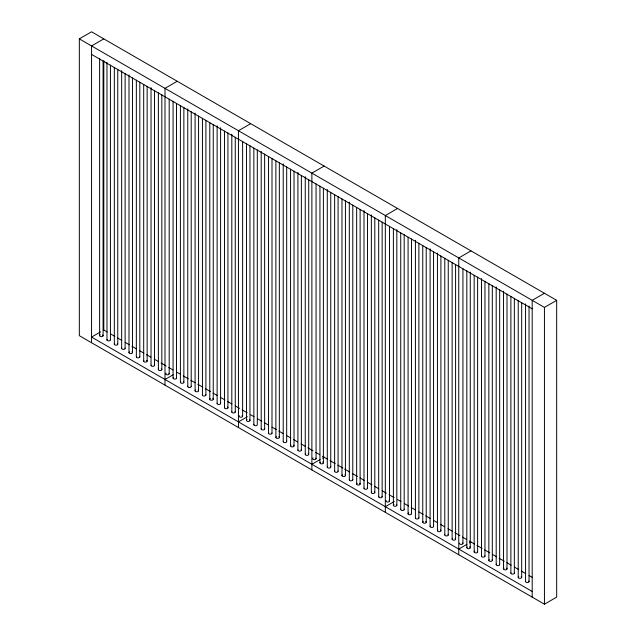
<?xml version="1.0" encoding="UTF-8"?>
<svg xmlns="http://www.w3.org/2000/svg" width="636" height="636" viewBox="0 0 636 636"><rect width="100%" height="100%" fill="white"/><g stroke="black" fill="none" stroke-linecap="round" stroke-linejoin="round"><path stroke-width="0.95" d="M79.325 38.868L91.56 31.8L556.675 300.335L556.675 597.132L544.44 604.2L79.325 335.665L79.325 38.868L544.44 307.395L556.675 300.335M103.803 38.868L91.56 45.935L91.56 342.732M177.245 81.265L165.002 88.332L165.002 385.138M250.679 123.662L238.444 130.73L238.444 427.535M324.122 166.068L311.879 173.135L311.879 469.932M100.536 331.897L91.56 337.08L532.197 591.48M397.556 208.465L385.321 215.532L385.321 512.338M165.002 379.485L173.159 374.771M470.998 250.862L458.755 257.93L458.755 554.735M238.444 421.883L247.42 416.699M544.44 293.268L532.197 300.335L532.197 597.132M311.879 464.28L320.043 459.574M322.492 458.159L324.122 457.212M385.321 506.677L394.296 501.502M458.755 549.083L466.919 544.368M469.368 542.953L470.998 542.015M91.56 54.41L532.197 308.81M103.803 330.012L107.222 331.984M110.632 333.956L114.901 336.428M117.469 337.907L121.738 340.371M125.149 342.343L129.418 344.807M131.986 346.286L136.255 348.751M139.666 350.722L143.935 353.187M146.503 354.665L150.772 357.13M154.182 359.101L158.451 361.566M161.019 363.045L166.139 366.002M168.699 367.489L172.968 369.953M177.245 372.418L180.656 374.389M183.216 375.868L188.343 378.825M190.903 380.304L195.173 382.769M197.732 384.247L202.86 387.205M205.42 388.683L210.548 391.641M213.108 393.12L217.377 395.584M220.795 397.556L225.065 400.02M227.624 401.507L231.894 403.971M235.312 405.943L239.581 408.407M242.141 409.886L247.269 412.844M250.679 414.815L254.098 416.787M257.508 418.758L261.786 421.223M264.345 422.702L268.615 425.166M272.033 427.138L276.302 429.602M278.862 431.081L283.131 433.553M286.55 435.525L290.819 437.989M293.379 439.468L297.648 441.933M301.067 443.904L305.336 446.369M307.896 447.847L313.015 450.805M315.583 452.283L319.852 454.748M322.412 456.227L327.532 459.184M330.1 460.663L335.22 463.62M337.78 465.099L342.907 468.064M344.617 469.05L349.736 472.007M352.296 473.486L357.424 476.443M359.984 477.922L364.253 480.387M367.672 482.358L371.941 484.823M374.501 486.302L378.77 488.766M382.188 490.738L386.457 493.202M389.017 494.681L394.145 497.638M397.556 499.618L400.974 501.589M404.393 503.561L408.662 506.025M411.222 507.504L415.491 509.969M418.909 511.94L423.178 514.405M425.738 515.883L430.008 518.348M433.426 520.32L437.695 522.784M440.255 524.263L444.524 526.727M447.943 528.699L452.212 531.163M454.772 532.65L459.9 535.607M462.459 537.086L466.729 539.551M469.288 541.029L474.416 543.987M476.976 545.465L482.096 548.423M484.664 549.902L489.784 552.859M492.344 554.338L496.613 556.802M499.18 558.281L504.3 561.238M506.86 562.717L511.137 565.189M514.548 567.161L518.817 569.625M521.377 571.104L525.654 573.569M529.065 575.54L532.483 577.512M544.44 307.395L544.44 604.2M529.033 305.86L529.033 581.59M525.567 303.881L525.567 581.59M521.687 302.609L521.687 577.345M518.229 300.629L518.229 577.345M514.341 298.371L514.341 573.108M510.883 296.392L510.883 573.108M507.003 294.134L507.003 568.87M503.537 291.161L503.537 568.87M499.658 289.897L499.658 564.625M496.191 286.916L496.191 564.625M492.312 285.651L492.312 560.388M488.853 283.672L488.853 560.388M484.958 281.303L484.958 556.039M481.516 278.544L481.516 556.254M477.62 277.097L477.62 551.825M474.17 275.269L474.17 551.984M470.274 272.033L470.274 547.763M466.824 270.856L466.824 547.572M462.936 268.694L462.936 543.43M455.591 264.457L455.591 539.185M452.132 262.469L452.132 539.185M448.253 260.211L448.253 534.948M444.787 258.232L444.787 534.948M440.907 255.974L440.907 530.702M437.441 253.001L437.441 530.71M433.561 251.737L433.561 526.465M430.103 248.755L430.103 526.465M426.215 247.491L426.215 522.228M422.757 245.512L422.757 522.228M418.878 243.254L418.878 517.99M415.411 240.281L415.411 517.99M411.516 238.905L411.516 513.642M408.081 237.141L408.081 513.856M404.178 234.692L404.178 509.428M400.728 232.871L400.728 509.587M396.832 229.636L396.832 505.366M393.39 228.451L393.39 505.175M389.494 226.297L389.494 501.025M382.156 222.051L382.156 496.788M378.69 220.072L378.69 496.788M374.811 217.814L374.811 492.55M371.345 214.841L371.345 492.55M367.465 213.569L367.465 488.305M364.007 210.595L364.007 488.313M360.119 209.331L360.119 484.068M356.661 207.352L356.661 484.068M352.781 205.094L352.781 479.83M349.315 202.121L349.315 479.83M345.435 200.857L345.435 475.585M341.969 198.869L341.969 475.585M338.082 196.508L338.082 471.236M334.639 194.735L334.639 471.459M330.744 192.295L330.744 467.031M327.294 189.48L327.294 467.19M323.398 188.224L323.398 462.96M319.948 186.054L319.948 462.77M316.06 183.891L316.06 458.628M308.714 179.654L308.714 454.39M305.256 176.681L305.256 454.39M301.369 175.417L301.369 450.145M297.91 172.436L297.91 450.145M294.031 171.171L294.031 445.908M290.565 169.192L290.565 445.908M286.685 166.934L286.685 441.67M283.219 163.961L283.219 441.67M279.339 162.697L279.339 437.425M275.881 160.709L275.881 437.425M271.993 158.451L271.993 433.188M268.535 156.472L268.535 433.188M264.64 154.103L264.64 428.839M261.197 151.344L261.197 429.054M257.302 149.897L257.302 424.625A1.733 1.002 0 0 1 255.267 425.691A1.733 1.002 0 0 1 254.01 424.276M253.851 148.069L253.851 424.784M249.956 145.827L249.956 420.563M246.514 143.656L246.514 420.372M242.618 141.494L242.618 416.23M235.272 137.257L235.272 411.985M231.814 134.276L231.814 411.985M227.934 133.011L227.934 407.748M224.468 131.032L224.468 407.748M220.589 127.78L220.589 403.51M217.122 125.801L217.122 403.51M213.243 124.537L213.243 399.265M209.785 122.549L209.785 399.265M205.897 120.291L205.897 395.028M202.439 118.312L202.439 395.028M198.559 116.054L198.559 390.79M195.093 113.081L195.093 390.79M191.205 111.705L191.205 386.442M187.763 108.947L187.763 386.656M183.86 107.492L183.86 382.228M180.409 105.671L180.409 382.387M176.514 103.43L176.514 378.166M173.071 101.259L173.071 377.975M169.184 99.097L169.184 373.825M161.838 94.851L161.838 369.588M158.372 92.872L158.372 369.588M154.492 90.614L154.492 365.35M151.034 87.641L151.034 365.35M147.147 86.377L147.147 361.105M143.688 84.389L143.688 361.113M139.809 82.131L139.809 356.868M136.343 80.152L136.343 356.868M132.463 77.894L132.463 352.63M128.997 74.921L128.997 352.63M125.117 73.657L125.117 348.385M121.659 70.676L121.659 348.385M117.763 69.308L117.763 344.036M114.321 67.543L114.321 344.259M110.426 65.095L110.426 339.831M106.975 62.28L106.975 339.99M103.803 60.706L103.803 330.704M103.08 61.032L103.08 335.76M99.629 58.854L99.629 335.577M396.443 504.634A1.733 1.002 0 0 1 396.212 506.041A1.733 1.002 0 0 1 393.779 505.906A1.733 1.002 0 0 1 394.01 504.499M404.083 509.174A1.733 1.002 0 0 1 402.365 510.509A1.733 1.002 0 0 1 400.895 509.078M411.198 513.157A1.733 1.002 0 0 1 410.824 514.556A1.733 1.002 0 0 1 408.399 514.341A1.733 1.002 0 0 1 408.773 512.942M455.09 538.477A1.733 1.002 0 0 1 455.09 539.892A1.733 1.002 0 0 1 452.641 539.892A1.733 1.002 0 0 1 452.641 538.477M462.706 542.929A1.733 1.002 0 0 1 461.434 544.416A1.733 1.002 0 0 1 459.534 543.168M433.506 526.211A1.733 1.002 0 0 1 431.606 527.459A1.733 1.002 0 0 1 430.333 525.964M440.398 530.003A1.733 1.002 0 0 1 440.398 531.41A1.733 1.002 0 0 1 437.95 531.418A1.733 1.002 0 0 1 437.95 530.003M448.014 534.447A1.733 1.002 0 0 1 446.742 535.941A1.733 1.002 0 0 1 444.85 534.685M425.715 521.52A1.733 1.002 0 0 1 425.715 522.935A1.733 1.002 0 0 1 423.266 522.935A1.733 1.002 0 0 1 423.266 521.52M418.814 517.728A1.733 1.002 0 0 1 416.914 518.976A1.733 1.002 0 0 1 415.642 517.489M249.566 419.832A1.733 1.002 0 0 1 249.336 421.239A1.733 1.002 0 0 1 246.895 421.104A1.733 1.002 0 0 1 247.134 419.696M264.314 428.354A1.733 1.002 0 0 1 264.059 429.698A1.733 1.002 0 0 1 261.722 429.674A1.733 1.002 0 0 1 261.571 428.322M308.206 453.683A1.733 1.002 0 0 1 308.309 455.026A1.733 1.002 0 0 1 305.988 455.209A1.733 1.002 0 0 1 305.487 453.889M315.83 458.127A1.733 1.002 0 0 1 315.321 459.446A1.733 1.002 0 0 1 312.999 459.272A1.733 1.002 0 0 1 313.103 457.92M286.454 441.169A1.733 1.002 0 0 1 285.174 442.656A1.733 1.002 0 0 1 283.282 441.408M293.522 445.2A1.733 1.002 0 0 1 293.522 446.615A1.733 1.002 0 0 1 291.073 446.615A1.733 1.002 0 0 1 291.073 445.2M301.138 449.652A1.733 1.002 0 0 1 299.866 451.139A1.733 1.002 0 0 1 297.966 449.891M278.83 436.717A1.733 1.002 0 0 1 278.83 438.132A1.733 1.002 0 0 1 276.382 438.132A1.733 1.002 0 0 1 276.382 436.717M271.938 432.933A1.733 1.002 0 0 1 270.038 434.181A1.733 1.002 0 0 1 268.766 432.687M102.69 335.029A1.733 1.002 0 0 1 102.46 336.436A1.733 1.002 0 0 1 100.019 336.309A1.733 1.002 0 0 1 100.249 334.902M110.33 339.576A1.733 1.002 0 0 1 108.613 340.904A1.733 1.002 0 0 1 107.134 339.481M117.437 343.559A1.733 1.002 0 0 1 117.183 344.903A1.733 1.002 0 0 1 114.846 344.871A1.733 1.002 0 0 1 114.695 343.52M161.329 368.88A1.733 1.002 0 0 1 161.433 370.231A1.733 1.002 0 0 1 159.111 370.406A1.733 1.002 0 0 1 158.61 369.087M168.945 373.332A1.733 1.002 0 0 1 168.445 374.644A1.733 1.002 0 0 1 166.123 374.469A1.733 1.002 0 0 1 166.227 373.125M139.57 356.367A1.733 1.002 0 0 1 138.298 357.861A1.733 1.002 0 0 1 136.406 356.613M146.638 360.397A1.733 1.002 0 0 1 146.749 361.749A1.733 1.002 0 0 1 144.428 361.932A1.733 1.002 0 0 1 143.919 360.612M154.262 364.849A1.733 1.002 0 0 1 152.99 366.336A1.733 1.002 0 0 1 151.09 365.088M131.954 351.923A1.733 1.002 0 0 1 131.954 353.338A1.733 1.002 0 0 1 129.506 353.338A1.733 1.002 0 0 1 129.506 351.923M125.061 348.13A1.733 1.002 0 0 1 123.384 349.387A1.733 1.002 0 0 1 121.715 348.13M176.498 377.903A1.733 1.002 0 0 1 174.407 379.04A1.733 1.002 0 0 1 173.382 377.49M183.566 381.743A1.733 1.002 0 0 1 183.24 383.079A1.733 1.002 0 0 1 180.902 383.007A1.733 1.002 0 0 1 180.823 381.664M191.094 386.187A1.733 1.002 0 0 1 189.441 387.547A1.733 1.002 0 0 1 187.898 386.147M235.042 411.492A1.733 1.002 0 0 1 233.77 412.979A1.733 1.002 0 0 1 231.87 411.731M242.109 415.523A1.733 1.002 0 0 1 242.213 416.874A1.733 1.002 0 0 1 239.899 417.049A1.733 1.002 0 0 1 239.39 415.729M212.734 398.565A1.733 1.002 0 0 1 212.734 399.972A1.733 1.002 0 0 1 210.285 399.972A1.733 1.002 0 0 1 210.285 398.565M220.358 403.009A1.733 1.002 0 0 1 219.086 404.496A1.733 1.002 0 0 1 217.186 403.248M227.426 407.04A1.733 1.002 0 0 1 227.529 408.392A1.733 1.002 0 0 1 225.208 408.566A1.733 1.002 0 0 1 224.699 407.247M205.667 394.527A1.733 1.002 0 0 1 204.395 396.021A1.733 1.002 0 0 1 202.494 394.773M198.05 390.083A1.733 1.002 0 0 1 198.05 391.498A1.733 1.002 0 0 1 195.602 391.498A1.733 1.002 0 0 1 195.602 390.083M322.675 462.054A1.733 1.002 0 0 1 323.08 463.445A1.733 1.002 0 0 1 320.671 463.684A1.733 1.002 0 0 1 320.258 462.285M330.442 466.538A1.733 1.002 0 0 1 330.116 467.881A1.733 1.002 0 0 1 327.786 467.81A1.733 1.002 0 0 1 327.699 466.458M337.97 470.982A1.733 1.002 0 0 1 336.325 472.349A1.733 1.002 0 0 1 334.775 470.942M381.926 496.287A1.733 1.002 0 0 1 380.423 497.789A1.733 1.002 0 0 1 378.921 496.287M388.994 500.317A1.733 1.002 0 0 1 389.097 501.669A1.733 1.002 0 0 1 386.775 501.844A1.733 1.002 0 0 1 386.267 500.524M359.618 483.36A1.733 1.002 0 0 1 359.618 484.775A1.733 1.002 0 0 1 357.17 484.775A1.733 1.002 0 0 1 357.17 483.36M367.234 487.804A1.733 1.002 0 0 1 365.962 489.299A1.733 1.002 0 0 1 364.062 488.05M374.302 491.843A1.733 1.002 0 0 1 374.302 493.258A1.733 1.002 0 0 1 371.853 493.258A1.733 1.002 0 0 1 371.853 491.843M352.718 479.568A1.733 1.002 0 0 1 350.826 480.816A1.733 1.002 0 0 1 349.546 479.329M344.927 474.877A1.733 1.002 0 0 1 344.927 476.292A1.733 1.002 0 0 1 342.478 476.292A1.733 1.002 0 0 1 342.478 474.877M469.551 546.857A1.733 1.002 0 0 1 469.964 548.248A1.733 1.002 0 0 1 467.547 548.478A1.733 1.002 0 0 1 467.142 547.087M477.318 551.34A1.733 1.002 0 0 1 476.873 552.732A1.733 1.002 0 0 1 474.472 552.477A1.733 1.002 0 0 1 474.909 551.086M484.855 555.785A1.733 1.002 0 0 1 483.201 557.144A1.733 1.002 0 0 1 481.651 555.745M528.802 581.089A1.733 1.002 0 0 1 527.53 582.576A1.733 1.002 0 0 1 525.63 581.328M506.495 568.163A1.733 1.002 0 0 1 506.495 569.57A1.733 1.002 0 0 1 504.046 569.57A1.733 1.002 0 0 1 504.046 568.163M514.285 572.845A1.733 1.002 0 0 1 512.616 574.109A1.733 1.002 0 0 1 510.939 572.853M521.178 576.637A1.733 1.002 0 0 1 521.178 578.052A1.733 1.002 0 0 1 518.738 578.052A1.733 1.002 0 0 1 518.738 576.637M499.594 564.37A1.733 1.002 0 0 1 497.702 565.619A1.733 1.002 0 0 1 496.43 564.124M492.081 559.887A1.733 1.002 0 0 1 491.572 561.206A1.733 1.002 0 0 1 489.259 561.032A1.733 1.002 0 0 1 489.354 559.68"/></g></svg>
